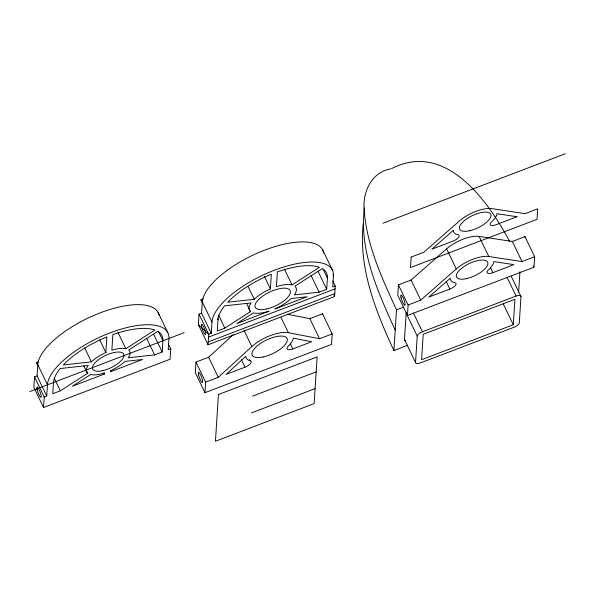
<?xml version="1.0" encoding="UTF-8"?>
<svg xmlns="http://www.w3.org/2000/svg" width="595" height="595" viewBox="0 0 595 595"><rect width="100%" height="100%" fill="white"/><g stroke="black" fill="none" stroke-linecap="round" stroke-linejoin="round"><path stroke-width="0.89" d="M159.043 315.075A66.29 25.689 -25.7 0 0 96.695 314.242A66.29 25.689 -25.7 0 0 37.79 364.69L37.076 375.921L34.54 376.888L33.87 387.375L43.547 407.478L170.081 359.231L170.75 348.744L168.333 343.717M43.547 407.478L44.216 396.984L34.54 376.888M44.216 396.984L46.745 396.025L47.466 384.787L37.79 364.69M104.475 374.01L104.534 373.013A23.837 9.237 -25.7 0 1 90.566 374.553L72.389 386.244L104.475 374.01L103.865 372.76M105.85 352.545L106.847 336.926A59.723 23.146 -25.7 0 0 63.301 364.936L91.385 361.849A23.837 9.237 -25.7 0 1 105.85 352.545L99.804 339.983M162.918 340.771A59.723 23.146 -25.7 0 0 157.772 331.326L128.691 350.031A23.837 9.237 -25.7 0 1 128.193 357.796L154.626 354.895L162.197 352.002L162.918 340.771L158.687 331.98M233.255 334.665L208.629 357.245L195.971 362.072L195.301 372.559L204.97 392.663L331.512 344.416L332.181 333.929L322.512 313.825L309.854 318.652L287.117 314.22M332.836 280.996L335.253 286.024L334.576 296.518L208.042 344.758L198.366 324.662L199.042 314.167L201.571 313.201L202.293 301.97A66.29 25.689 -25.7 0 1 262.135 251.142A66.29 25.689 -25.7 0 1 323.687 253.165M204.97 392.663L205.647 382.169L195.971 362.072M208.042 344.758L208.711 334.271L199.042 314.167M198.366 324.662L208.711 334.271L211.247 333.304L211.961 322.074L202.293 301.97M217.986 319.775L217.264 331.006L224.843 328.12L250.525 311.601A25.912 10.041 -25.7 0 1 251.083 302.922L224.635 305.837A59.723 23.146 -25.7 0 0 217.986 319.775L217.383 318.518M270.405 288.917L271.342 274.206A59.723 23.146 -25.7 0 0 227.803 302.215L254.251 299.307A25.912 10.041 -25.7 0 1 270.405 288.917L264.358 276.355M322.468 314.48L322.512 313.825M327.414 278.051A59.723 23.146 -25.7 0 0 322.267 268.605L294.875 286.225A25.912 10.041 -25.7 0 1 294.324 294.904L319.121 292.175L326.7 289.289L327.414 278.051L323.182 269.26M332.836 274.496L333.438 275.753L332.717 286.991L335.253 286.024M407.783 345.264L393.905 350.559L396.515 309.839C381.96 278.222 366.78 245.549 364.207 210.355C362.214 192.453 371.585 171.836 390.96 168.883M398.434 284.879L397.757 295.373L407.434 315.469L533.968 267.222L534.645 256.735L524.969 236.632L512.317 241.458L479.124 236.423A23.837 9.237 -25.7 0 0 446.6 248.822L411.086 280.052L398.434 284.879L408.103 304.982L407.434 315.469M511.321 276.474L520.982 296.548L519.294 322.892A5.526 2.142 -25.7 0 1 514.08 327.22L420.442 362.92A5.526 2.142 -25.7 0 1 415.533 362.459L404.488 339.507L406.177 313.163A5.526 2.142 -25.7 0 1 406.288 312.695M415.533 362.459L417.221 336.108L406.177 313.163M513.299 324.736L514.928 299.3L423.216 334.271L421.587 359.707L513.299 324.736L503.251 303.852M518.624 292.167L519.933 271.811M524.924 237.293L524.969 236.632M363.255 223.72C358.413 268.033 375.638 311.118 393.905 350.559M364.452 207.848C358.934 250.77 378.004 292.056 395.214 330.195M205.647 382.169L218.298 377.349L251.841 346.595A25.912 10.041 -25.7 0 1 288.344 332.672L319.53 338.748L332.181 333.929M408.103 304.982L420.762 300.155L456.276 268.925A23.837 9.237 -25.7 0 1 488.8 256.527L521.986 261.562L534.645 256.735M60.348 390.841L87.718 373.236A23.837 9.237 -25.7 0 1 88.209 365.464L60.132 368.55A59.723 23.146 -25.7 0 0 53.491 382.496L52.769 393.726L60.348 390.841L54.301 378.279M125.835 348.715L154.916 330.009A59.723 23.146 -25.7 0 0 112.871 334.628L111.867 350.247A23.837 9.237 -25.7 0 1 125.835 348.715L117.981 332.382M292.026 284.908L319.418 267.289A59.723 23.146 -25.7 0 0 277.367 271.915L276.43 286.626A25.912 10.041 -25.7 0 1 292.026 284.908L284.767 269.833M391.8 168.519C445.261 140.837 488.22 200.872 509.737 241.63M383.039 223.229L565.25 153.755M37.76 365.479L36.384 362.608L38.444 361.82M202.605 303.472L200.879 299.887L203.356 298.943M29.75 391.547L184.123 332.687M170.75 348.744L168.221 349.704L168.943 338.473A66.29 25.689 -25.7 0 0 110.045 332.888A66.29 25.689 -25.7 0 0 47.466 384.787M208.533 337.12L335.067 288.873M208.22 341.909L334.762 293.662M244.999 367.167L226.13 374.359L245.884 356.249A25.912 10.041 -25.7 0 0 250.131 360.778A6.575 2.551 -25.7 0 1 250.48 363.545A6.575 2.551 -25.7 0 1 244.999 367.167L241.369 359.633M292.829 348.93L311.698 341.738L293.335 338.161A25.912 10.041 -25.7 0 1 288.278 346.231A6.575 2.551 -25.7 0 0 287.549 349.414A6.575 2.551 -25.7 0 0 292.829 348.93L290.412 343.903M449.865 289.058L428.846 297.069L450.244 278.259A23.837 9.237 -25.7 0 0 454.811 282.625A6.575 2.551 -25.7 0 1 455.42 285.347A6.575 2.551 -25.7 0 1 449.865 289.058L446.243 281.517M492.883 272.659L513.902 264.641L493.902 261.614A23.837 9.237 -25.7 0 1 488.532 269.766A6.575 2.551 -25.7 0 0 487.536 273.098A6.575 2.551 -25.7 0 0 492.883 272.659L490.459 267.631M396.515 309.839L403.455 307.191M252.548 396.136L316.176 371.882M417.221 336.108A5.526 2.142 -25.7 0 1 422.435 331.787L516.073 296.079A5.526 2.142 -25.7 0 1 520.982 296.548M251.477 412.9L315.097 388.647M533.365 265.972L533.968 267.222M512.317 241.458L521.986 261.562M507.104 277.441L516.073 296.079M479.124 236.423L488.8 256.527M446.6 248.822L456.276 268.925M411.086 280.052L420.762 300.155M413.465 313.141L422.435 331.787M322.579 249.699L332.255 269.803M333.974 295.261L334.576 296.518M318.236 271.699L326.7 289.289M311.259 275.842L319.121 292.175M309.854 318.652L319.53 338.748M281.093 317.596L288.344 332.672M248.204 286.745L254.251 299.307M246.895 304.06L249.32 309.088M249.922 310.345L250.525 311.601M243.98 330.262L251.841 346.595M249.528 359.521L250.131 360.778M218.796 315.558L224.843 328.12M201.571 313.201L211.247 333.304M208.629 357.245L218.298 377.349M158.084 312.42L167.753 332.516M153.733 334.42L162.197 352.002M146.764 338.562L154.626 354.895M84.728 348.03L91.385 361.849M86.506 370.722L87.718 373.236M83.828 365.94L86.647 371.801M37.076 375.921L46.745 396.025M201.526 300.371A66.29 25.689 -25.7 0 1 200.879 299.887M211.961 322.074A66.29 25.689 -25.7 0 1 274.54 270.175A66.29 25.689 -25.7 0 1 333.438 275.753M37.024 363.084A66.29 25.689 -25.7 0 1 36.384 362.608M405.53 340.585A5.526 2.142 -25.7 0 1 404.488 339.507M110.558 370.722L110.492 371.719L142.577 359.484L125.024 361.418A23.837 9.237 -25.7 0 1 110.558 370.722M218.432 394.537L215.442 441.245L314.138 403.611L317.135 356.911L218.432 394.537M268.977 311.207L236.892 323.524L253.381 312.918A25.912 10.041 -25.7 0 0 268.977 311.207M275.002 308.909L307.072 296.764L291.148 298.519A25.912 10.041 -25.7 0 1 275.002 308.909M411.175 257.077L410.498 267.564L537.04 219.324L537.709 208.83L525.058 213.657L491.864 208.622A23.837 9.237 -25.7 0 0 459.34 221.02L423.826 252.25L411.175 257.077M453.308 230.354L431.918 249.171L452.936 241.154A6.575 2.551 -25.7 0 0 458.485 237.442A6.575 2.551 -25.7 0 0 457.882 234.72A23.837 9.237 -25.7 0 1 453.308 230.354M516.966 216.744L495.947 224.754A6.575 2.551 -25.7 0 1 490.607 225.2A6.575 2.551 -25.7 0 1 491.596 221.868A23.837 9.237 -25.7 0 0 496.974 213.709L516.966 216.744M266.798 308.954A19.338 7.49 -25.7 0 0 290.122 290.531A19.338 7.49 -25.7 0 0 261.183 297.255A19.338 7.49 -25.7 0 0 266.798 308.954M201.653 327.116A5.526 1.086 69.1 0 0 205.483 334.635A5.526 1.086 69.1 0 0 203.483 326.648A5.526 1.086 69.1 0 0 201.653 327.116M102.928 370.596A17.262 6.694 -25.7 0 0 123.76 354.151A17.262 6.694 -25.7 0 0 97.915 360.154A17.262 6.694 -25.7 0 0 102.928 370.596M37.098 389.613A5.526 1.086 69.1 0 0 40.936 397.356A5.526 1.086 69.1 0 0 39.092 389.576A5.526 1.086 69.1 0 0 37.098 389.613M263.206 356.97A19.338 7.49 -25.7 0 0 287.147 338.652A19.338 7.49 -25.7 0 0 258.542 344.825A19.338 7.49 -25.7 0 0 263.206 356.97M198.529 374.798A5.526 1.086 69.1 0 0 202.367 382.54A5.526 1.086 69.1 0 0 200.522 374.761A5.526 1.086 69.1 0 0 198.529 374.798M466.354 278.691A17.262 6.694 -25.7 0 0 487.736 262.336A17.262 6.694 -25.7 0 0 462.189 267.847A17.262 6.694 -25.7 0 0 466.354 278.691M400.993 297.604A5.526 1.086 69.1 0 0 404.823 305.354A5.526 1.086 69.1 0 0 402.986 297.567A5.526 1.086 69.1 0 0 400.993 297.604M469.886 230.689A17.262 6.694 -25.7 0 0 490.719 214.237A17.262 6.694 -25.7 0 0 464.873 220.239A17.262 6.694 -25.7 0 0 469.886 230.689"/></g></svg>
